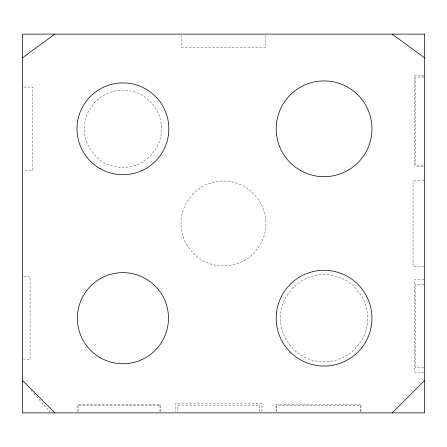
<?xml version="1.0" encoding="UTF-8"?>
<svg xmlns="http://www.w3.org/2000/svg" width="447" height="447" viewBox="0 0 447 447"><rect width="100%" height="100%" fill="white"/><g stroke="black" fill="none" stroke-linecap="round" stroke-linejoin="round"><path stroke-width="0.34" stroke-dasharray="2.23 1.68" d="M423.979 75.889L414.609 75.889L414.609 166.228L423.979 166.228M423.968 77.046L415.771 77.046L415.771 165.072L423.968 165.072M23.741 87.115L32.776 87.115L32.776 170.508L23.741 170.508M423.968 180.404L413.067 180.404L413.067 266.596L423.968 266.596M23.635 276.877L30.072 276.877L30.072 359.5L23.635 359.5M423.979 279.61L414.609 279.61L414.609 372.273L423.979 372.273M423.991 284.381L415.386 284.381L415.386 367.501L423.991 367.501M31.083 390.332L32 391.382M33.838 393.477L49.924 411.827M360.969 411.57L360.969 404.379L276.034 404.379L276.034 411.57M360.198 411.586L360.198 405.155L276.805 405.155L276.805 411.586M265.2 35.475L265.2 47.639L181.8 47.639L181.8 35.475M262.009 411.553L262.009 403.607L175.526 403.607L175.526 411.553M259.696 411.586L259.696 405.155L177.845 405.155L177.845 411.586M160.736 411.586L160.736 405.155L77.337 405.155L77.337 411.586M159.959 411.525L159.959 404.764L78.113 404.764L78.113 411.525M95.624 101.514L89.489 109.509A38.61 38.61 0 0 0 89.489 148.119L95.624 156.115A38.61 38.61 0 0 0 150.226 156.115L156.361 148.119A38.61 38.61 0 0 0 156.361 109.509L150.226 101.514A38.61 38.61 0 0 0 95.624 101.514M193.467 193.467L186.723 202.267A42.471 42.471 0 0 0 186.723 244.732L193.467 253.533A42.471 42.471 0 0 0 253.533 253.533L260.277 244.732A42.471 42.471 0 0 0 260.277 202.267L253.533 193.467A42.471 42.471 0 0 0 193.467 193.467M293.226 287.337L286.292 296.372A43.627 43.627 0 0 0 286.292 339.999L293.226 349.034A43.627 43.627 0 0 0 354.924 349.034L361.858 339.999A43.627 43.627 0 0 0 361.858 296.372L354.924 287.337A43.627 43.627 0 0 0 293.226 287.337"/><path stroke-width="0.67" d="M392.148 412.877L424.65 380.369M22.35 57.92L54.852 34.123M392.148 34.123L424.65 57.92M22.35 380.369L54.852 412.877M424.65 34.123L22.35 34.123L22.35 412.877L424.65 412.877L424.65 34.123M99.972 168.564A45.901 45.901 0 0 0 168.826 128.814A45.901 45.901 0 0 0 99.972 89.059A45.901 45.901 0 0 0 99.972 168.564M100.145 357.639A45.56 45.56 0 0 0 168.485 318.186A45.56 45.56 0 0 0 100.145 278.732A45.56 45.56 0 0 0 100.145 357.639M290.22 352.04A47.874 47.874 0 0 0 370.317 330.579A47.874 47.874 0 0 0 311.682 271.944A47.874 47.874 0 0 0 290.22 352.04M300.138 170.273A47.874 47.874 0 0 0 371.949 128.814A47.874 47.874 0 0 0 300.138 87.355A47.874 47.874 0 0 0 300.138 170.273"/></g></svg>
